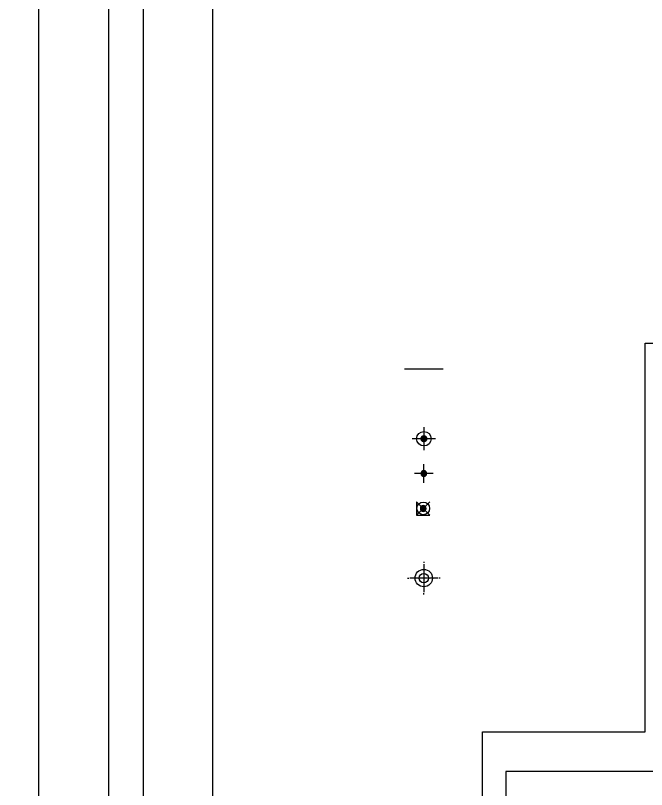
# Model space of a CAD drawing. Header units: millimetres. Extents: x 70151 to 230897, y 35202 to 113211.
# Drawn here: x 165597 to 171034, y 75523 to 82187 of the extents above; entities that cross this region are included whole.
import ezdxf
from ezdxf.enums import TextEntityAlignment as Align

# ---------------------------------------------------------------- set-up
doc = ezdxf.new("R2010")
doc.units = ezdxf.units.MM
doc.header["$LTSCALE"] = 50
doc.linetypes.add('HID', pattern=[2.5, 1.5, -1])
for name, color, linetype in [('06-LIGHT', 4, 'Continuous'), ('2-con', 2, 'Continuous'), ('CEIL-DOOR', 6, 'Continuous'), ('F-SYM', 7, 'Continuous'), ('FORM(YOURNAME)-11', 1, 'Continuous'), ('HAT', 8, 'Continuous'), ('RC-LIGHT', 7, 'Continuous'), ('U-LANP', 6, 'Continuous')]:
    doc.layers.add(name, color=color, linetype=linetype)
doc.styles.add('YOURNAME', font='malgun.ttf')

# ---------------------------------------------------------------- blocks, each defined once
blk = doc.blocks.new('FORM-PLAN')
at = {"layer": 'Defpoints', "color": 158}
for points in [[(-71444, -2285), (10556, -2285), (10556, 55115), (-71444, 55115)], [(-69444, 53115), (-64, 53115), (-64, 1215), (-69444, 1215)]]:
    blk.add_lwpolyline(points, close=True, dxfattribs=at)
at = {"layer": 'FORM(YOURNAME)-11', "color": 250}
blk.add_lwpolyline([(-72444, -3285), (11556, -3285), (11556, 56115), (-72444, 56115)], close=True, dxfattribs=at)
at = {"layer": 'FORM(YOURNAME)-11', "color": 3, "style": 'YOURNAME'}
for tag, height, p in [('1', 451, (9905, 18188)), ('2', 451, (9905, 17544)), ('3', 451, (9905, 16257)), ('4', 451, (9905, 14326)), ('5', 515, (9905, 12009)), ('6', 515, (9905, 9757)), ('7', 515, (9905, 7504)), ('8', 515, (9905, 5252)), ('9', 515, (9905, 2999)), ('10', 515, (5655, 811)), ('11', 515, (9905, 747)), ('12', 515, (5655, -1441)), ('13', 515, (9905, -1441))]:
    blk.add_attdef(tag, text='', height=height, dxfattribs=at).set_placement(p, align=Align.MIDDLE_RIGHT)
blk = doc.blocks.new('cjvjf')
at = {"layer": '2-con'}
for points in [[(146321.5, 69746.5), (146321.5, 71356.5), (144436.5, 71356.5), (144436.5, 64776.5)], [(144236.5, 63451.5), (144236.5, 71696.5), (145636.5, 71696.5), (145636.5, 75042.5), (146886.5, 75042.5), (146886.5, 75149.5), (147073.5, 75149.5), (147073.5, 75042.5), (147179.5, 75042.5), (147179.5, 74696.5), (145834.5, 74696.5), (145834.5, 71696.5), (147186.5, 71696.5)]]:
    blk.add_lwpolyline(points, dxfattribs=at)
blk = doc.blocks.new('cjscjdeh')
blk.add_blockref('cjvjf', (-2743, 3328.4))
blk = doc.blocks.new('hallogen')
h = blk.add_hatch(color=256)
h.dxf.hatch_style = 1
edge = h.paths.add_edge_path()
edge.add_arc((48591.7, 60854.3), 31.2, 0, 360, ccw=False)
at = {"color": 1, "linetype": 'Continuous'}
for p, q in [((48591.7, 60954.3), (48591.7, 60754.3)), ((48691.7, 60854.3), (48491.7, 60854.3))]:
    blk.add_line(p, q, dxfattribs=at)
at = {"color": 4, "linetype": 'Continuous'}
blk.add_circle((48591.7, 60854.3), 62.5, dxfattribs=at)
blk = doc.blocks.new('1')
at = {"linetype": 'Continuous'}
h = blk.add_hatch(color=4, dxfattribs=at)
h.dxf.hatch_style = 1
edge = h.paths.add_edge_path()
edge.add_arc((11539653, -14273504), 37.5, 0, 360)
at = {"color": 1, "linetype": 'Continuous'}
for p, q in [((11539653, -14273637), (11539653, -14273370)), ((11539520, -14273504), (11539787, -14273504))]:
    blk.add_line(p, q, dxfattribs=at)
at = {"color": 4, "linetype": 'Continuous'}
for radius in [41.5, 37.5]:
    blk.add_circle((11539653, -14273504), radius, dxfattribs=at)
blk = doc.blocks.new('매입등')
at = {"layer": 'HAT', "color": 1}
for p, q in [((0, 140), (0, 130)), ((0, 120), (0, -120)), ((-140, 0), (-130, 0)), ((120, 0), (-120, 0)), ((140, 0), (130, 0)), ((-140, 0), (-130, 0)), ((0, -140), (0, -130))]:
    blk.add_line(p, q, dxfattribs=at)
blk.add_circle((0, 0), 40, dxfattribs=at)
at = {"layer": 'U-LANP'}
blk.add_circle((0, 0), 75, dxfattribs=at)
blk = doc.blocks.new('A$C59950440')
at = {"layer": 'CEIL-DOOR'}
blk.add_blockref('매입등', (140, 140), dxfattribs=at)
blk = doc.blocks.new('spotlight')
at = {"color": 4}
for p, q in [((1559902.8, 1747213.2), (1559820.9, 1747131.3)), ((1559984.7, 1747131.3), (1559902.8, 1747213.2)), ((1559984.7, 1747131.3), (1559820.9, 1747131.3))]:
    blk.add_line(p, q, dxfattribs=at)
blk.add_circle((1559902.8, 1747131.3), 54.6, dxfattribs=at)

msp = doc.modelspace()

# ---------------------------------------------------------------- linework, layer by layer
at = {"layer": '06-LIGHT', "color": 10, "linetype": 'HID', "const_width": 10}
msp.add_lwpolyline([(169284.5, 79143.5), (168946.8, 79143.5)], dxfattribs=at)

# ---------------------------------------------------------------- block references
msp.add_blockref('cjscjdeh', (28127.9, 994.6))
at = {"color": 0, "rotation": 135}
msp.add_blockref('spotlight', (2507536.2, 210333.7), dxfattribs=at)
at = {"layer": 'F-SYM', "xscale": 0.3, "yscale": 0.3, "zscale": 0.3}
for p in [(162330.7, 66509.9), (188130.7, 66509.9)]:
    msp.add_blockref('FORM-PLAN', p, dxfattribs=at)
at = {"layer": 'RC-LIGHT'}
for name, p in [('hallogen', (120524, 17689.2)), ('A$C59950440', (168974.9, 77203.5))]:
    msp.add_blockref(name, p, dxfattribs=at)
at = {"layer": 'RC-LIGHT', "xscale": -0.6024096385271789, "yscale": 0.6024096385271789, "zscale": 0.6024096385271789}
msp.add_blockref('1', (7120714.1, 8676739.8), dxfattribs=at)
at = {"layer": 'RC-LIGHT', "xscale": -0.6024096385271789, "yscale": 0.6024096385271789, "zscale": 0.6024096385271789, "rotation": 45}
msp.add_blockref('1', (-995422.7, 11073520.6), dxfattribs=at)

doc.saveas('drawing.dxf')
